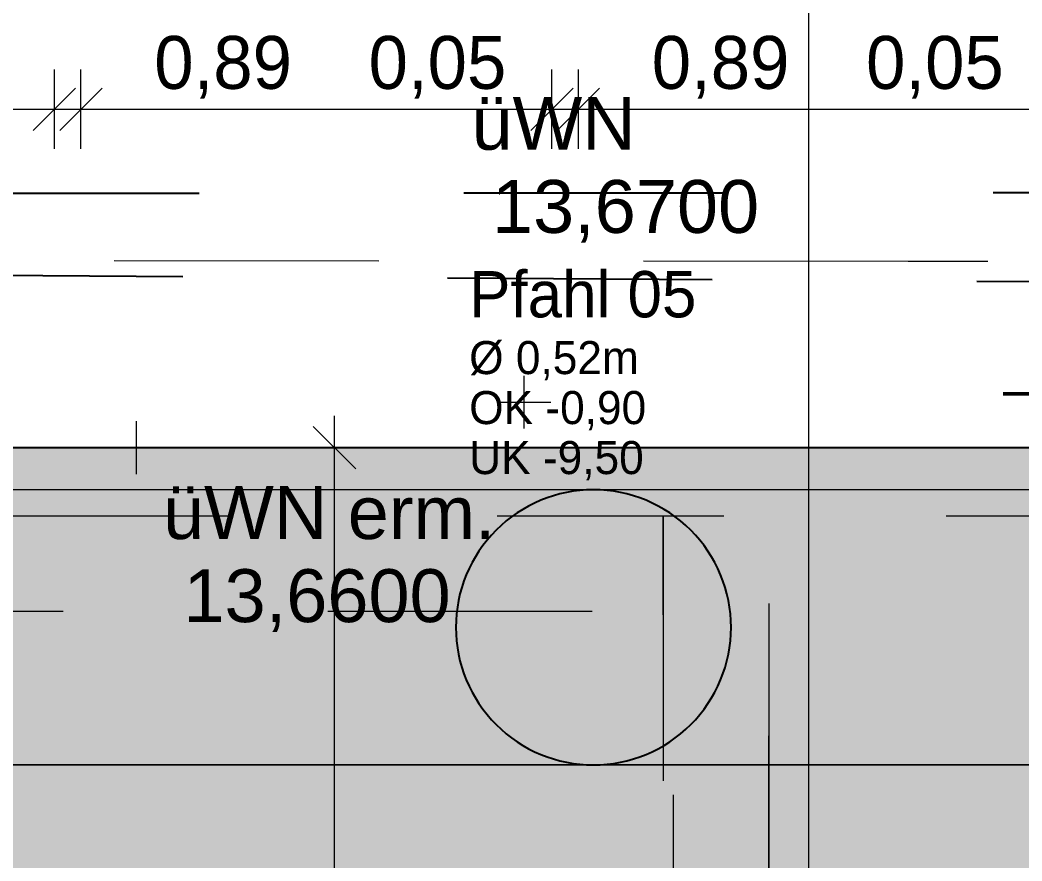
# Model space of a CAD drawing. Header units: metres. Extents: x -14 to 130, y -38 to 4.
# Drawn here: x 7.51 to 9.403, y -0.782 to 0.808 of the extents above; entities that cross this region are included whole.
import ezdxf

# ---------------------------------------------------------------- set-up
doc = ezdxf.new("R2010")
doc.units = ezdxf.units.M
doc.header["$MEASUREMENT"] = 0
doc.linetypes.add('Untersicht', pattern=[0.001, 0.0005, -0.0005])
for name, color, linetype in [('-1._KG PP_3_111 Bohrpfahl - ReGeBe', 7, 'Continuous'), ('-1._KG PP_3_111 Wand Aussen - Bohrpfahlwand 80', 7, 'Continuous'), ('-1._KG PP_3_210 Decke', 7, 'Continuous'), ('-1._KG PP_3_220 Bodenaufbau', 7, 'Continuous'), ('-1._KG PP_3_910 Allgemein Lageplan Höhen', 7, 'Continuous'), ('-1._KG PP_3_950 Polierplan Bemaßung', 7, 'Continuous'), ('-1._KG PP_3_Bemaßen_Sperrmaß 2D', 7, 'Continuous'), ('-1._KG PP_3_Fernmeldewesen_Fernmeldekabel', 7, 'Continuous'), ('-1._KG PP_3_Gelände_Beschriftung Gelände', 7, 'Continuous'), ('-1._KG PP_3_Gelände_Geländepunkt', 7, 'Continuous'), ('-1._KG PP_3_Kataster Grenzen_Grundstücksgrenze', 7, 'Continuous'), ('-1._KG PP_3_Kataster Grenzpunkte_Grenzpunkt (GP) Hausecke_Kennzeichen', 7, 'Continuous'), ('-1._KG PP_3_Neubau_840 Baulinien', 7, 'Continuous'), ('-1._KG PP_3_Strom_Stromkabel', 7, 'Continuous')]:
    doc.layers.add(name, color=color, linetype=linetype)
doc.styles.add('ERSTELLTER_STIL_1', font='arial.ttf')
doc.styles.add('ERSTELLTER_STIL_5', font='')
doc.styles.get('ERSTELLTER_STIL_5').set_extended_font_data('Eurostile')
doc.linetypes.add('GAS', pattern='A,0,[1,415_260415_PP_VA_1_2 -1 KG1.Shx,S=0.186508,R=0,X=0,Y=0],-26.5,0', length=26.5)
doc.linetypes.add('Grenze Grundstück', pattern='A,0,[2,415_260415_PP_VA_1_2 -1 KG1.Shx,S=0.00031746,R=0,X=0,Y=0],-0.04,0', length=0.04)

msp = doc.modelspace()

# ---------------------------------------------------------------- hatches: boundary and pattern name
at = {"layer": '-1._KG PP_3_111 Bohrpfahl - ReGeBe', "linetype": 'Continuous', "lineweight": 13, "true_color": 0x3f7f02}
msp.add_hatch(color=76, dxfattribs=at).paths.add_polyline_path([(8.3335, -0.3399, 0.414214), (8.5935, -0.5999, 0.414214), (8.8535, -0.3399, 0.414214), (8.5935, -0.0799, 0.414214)])
at = {"layer": '-1._KG PP_3_111 Wand Aussen - Bohrpfahlwand 80', "linetype": 'Continuous', "lineweight": 13, "true_color": 0xaa6446}
msp.add_hatch(color=25, dxfattribs=at).paths.add_polyline_path([(1.0654, 0), (1.0654, -0.08), (1.3934, -0.08), (3.1933, -0.08), (4.9932, -0.08), (4.9938, -0.08), (6.793, -0.08), (6.794, -0.08), (8.5929, -0.08), (8.5935, -0.0799), (8.5941, -0.08), (10.3928, -0.08), (10.3935, -0.0799), (10.3942, -0.08), (12.1927, -0.08), (12.1935, -0.0799), (12.1943, -0.08), (13.9925, -0.08), (13.9935, -0.0799), (13.9945, -0.08), (15.505, -0.08), (15.505, 0)])
at = {"layer": '-1._KG PP_3_111 Wand Aussen - Bohrpfahlwand 80', "linetype": 'Continuous', "lineweight": 13, "true_color": 0x3f7f02}
for points in [[(1.0654, -0.08), (1.0654, -0.6), (15.505, -0.6), (15.505, -0.08), (13.9945, -0.08), (14.0608, -0.0887), (14.1235, -0.1147), (14.1773, -0.156), (14.2187, -0.2099), (14.2446, -0.2726), (14.2535, -0.3399), (14.2446, -0.4072), (14.2187, -0.4699), (14.1773, -0.5237), (14.1235, -0.565), (14.0608, -0.591), (13.9935, -0.5999), (13.9262, -0.591), (13.8635, -0.565), (13.8096, -0.5237), (13.7683, -0.4699), (13.7424, -0.4072), (13.7335, -0.3399), (13.7424, -0.2726), (13.7683, -0.2099), (13.8096, -0.156), (13.8635, -0.1147), (13.9262, -0.0887), (13.9925, -0.08), (12.1943, -0.08), (12.2608, -0.0887), (12.3235, -0.1147), (12.3773, -0.156), (12.4187, -0.2099), (12.4446, -0.2726), (12.4535, -0.3399), (12.4446, -0.4072), (12.4187, -0.4699), (12.3773, -0.5237), (12.3235, -0.5651), (12.2608, -0.591), (12.1935, -0.5999), (12.1262, -0.591), (12.0635, -0.5651), (12.0096, -0.5237), (11.9683, -0.4699), (11.9424, -0.4072), (11.9335, -0.3399), (11.9424, -0.2726), (11.9683, -0.2099), (12.0096, -0.156), (12.0635, -0.1147), (12.1262, -0.0887), (12.1927, -0.08), (10.3942, -0.08), (10.4608, -0.0888), (10.5235, -0.1147), (10.5773, -0.1561), (10.6187, -0.2099), (10.6446, -0.2726), (10.6535, -0.3399), (10.6446, -0.4072), (10.6187, -0.4699), (10.5773, -0.5238), (10.5235, -0.5651), (10.4608, -0.591), (10.3935, -0.5999), (10.3262, -0.591), (10.2635, -0.5651), (10.2096, -0.5238), (10.1683, -0.4699), (10.1424, -0.4072), (10.1335, -0.3399), (10.1424, -0.2726), (10.1683, -0.2099), (10.2096, -0.1561), (10.2635, -0.1147), (10.3262, -0.0888), (10.3928, -0.08), (8.5941, -0.08), (8.6608, -0.0888), (8.7235, -0.1148), (8.7773, -0.1561), (8.8187, -0.2099), (8.8446, -0.2726), (8.8535, -0.3399), (8.8446, -0.4072), (8.8187, -0.4699), (8.7773, -0.5238), (8.7235, -0.5651), (8.6608, -0.5911), (8.5935, -0.5999), (8.5262, -0.5911), (8.4635, -0.5651), (8.4096, -0.5238), (8.3683, -0.4699), (8.3424, -0.4072), (8.3335, -0.3399), (8.3424, -0.2726), (8.3683, -0.2099), (8.4096, -0.1561), (8.4635, -0.1148), (8.5262, -0.0888), (8.5929, -0.08), (6.794, -0.08), (6.8608, -0.0888), (6.9235, -0.1148), (6.9773, -0.1561), (7.0187, -0.2099), (7.0446, -0.2726), (7.0535, -0.3399), (7.0446, -0.4072), (7.0187, -0.4699), (6.9773, -0.5238), (6.9235, -0.5651), (6.8608, -0.5911), (6.7935, -0.5999), (6.7262, -0.5911), (6.6635, -0.5651), (6.6096, -0.5238), (6.5683, -0.4699), (6.5424, -0.4072), (6.5335, -0.3399), (6.5424, -0.2726), (6.5683, -0.2099), (6.6096, -0.1561), (6.6635, -0.1148), (6.7262, -0.0888), (6.793, -0.08), (4.9938, -0.08), (5.0608, -0.0888), (5.1235, -0.1148), (5.1773, -0.1561), (5.2187, -0.21), (5.2446, -0.2727), (5.2535, -0.34), (5.2446, -0.4072), (5.2187, -0.47), (5.1773, -0.5238), (5.1235, -0.5651), (5.0608, -0.5911), (4.9935, -0.6), (4.9262, -0.5911), (4.8635, -0.5651), (4.8096, -0.5238), (4.7683, -0.47), (4.7424, -0.4072), (4.7335, -0.34), (4.7424, -0.2727), (4.7683, -0.21), (4.8096, -0.1561), (4.8635, -0.1148), (4.9262, -0.0888), (4.9932, -0.08), (3.1937, -0.08), (3.2608, -0.0888), (3.3235, -0.1148), (3.3773, -0.1561), (3.4187, -0.21), (3.4446, -0.2727), (3.4535, -0.34), (3.4446, -0.4073), (3.4187, -0.47), (3.3773, -0.5238), (3.3235, -0.5651), (3.2608, -0.5911), (3.1935, -0.6), (3.1262, -0.5911), (3.0635, -0.5651), (3.0096, -0.5238), (2.9683, -0.47), (2.9424, -0.4073), (2.9335, -0.34), (2.9424, -0.2727), (2.9683, -0.21), (3.0096, -0.1561), (3.0635, -0.1148), (3.1262, -0.0888), (3.1933, -0.08), (1.3936, -0.08), (1.4608, -0.0888), (1.5235, -0.1148), (1.5773, -0.1561), (1.6187, -0.21), (1.6446, -0.2727), (1.6535, -0.34), (1.6446, -0.4073), (1.6187, -0.47), (1.5773, -0.5238), (1.5235, -0.5652), (1.4608, -0.5911), (1.3935, -0.6), (1.3262, -0.5911), (1.2635, -0.5652), (1.2096, -0.5238), (1.1683, -0.47), (1.1424, -0.4073), (1.1335, -0.34), (1.1424, -0.2727), (1.1683, -0.21), (1.2096, -0.1561), (1.2635, -0.1148), (1.3262, -0.0888), (1.3934, -0.08)], [(15.505, -0.6), (1.0654, -0.6), (1.0654, -0.8), (15.505, -0.8)]]:
    msp.add_hatch(color=76, dxfattribs=at).paths.add_polyline_path(points)
at = {"layer": '-1._KG PP_3_210 Decke', "linetype": 'Continuous', "lineweight": 0, "true_color": 0x060c00}
msp.add_hatch(color=98, dxfattribs=at).paths.add_polyline_path([(8.725, -0.13), (8.725, -3.845), (8.925, -3.845), (8.925, -0.13)])
at = {"layer": '-1._KG PP_3_Gelände_Beschriftung Gelände', "linetype": 'Continuous', "lineweight": 0, "true_color": 0x060c00}
h = msp.add_hatch(color=98, dxfattribs=at)
h.paths.add_polyline_path([(0.6022, -0.6), (0.6319, -8.705), (5.625, -8.705), (5.625, -3.705), (8.725, -3.705), (8.725, -5.925), (8.925, -5.925), (8.925, -5.905), (9.105, -5.905), (9.105, -4.225), (10.725, -4.225), (10.725, -5.905), (10.905, -5.905), (10.905, -6.225), (12.425, -6.225), (12.425, -9.355), (15.32, -9.355), (15.32, -8.955), (18.3552, -8.955), (18.383, -0.6)])
h.paths.add_polyline_path([(1.4029, -0.8), (1.4029, -1.4), (0.8029, -1.4), (0.8029, -0.8)], flags=0)
h.paths.add_polyline_path([(17.5774, -2.893), (17.5774, -2.293), (18.1774, -2.293), (18.1774, -2.893)], flags=0)

# ---------------------------------------------------------------- linework, layer by layer
at = {"layer": '-1._KG PP_3_111 Bohrpfahl - ReGeBe', "color": 7, "linetype": 'Continuous', "lineweight": 25, "ltscale": 1000, "flags": 128}
msp.add_lwpolyline([(8.3335, -0.3399, 0.414214), (8.5935, -0.5999, 0.414214), (8.8535, -0.3399, 0.414214), (8.5935, -0.0799, 0.414214)], format="xyb", close=True, dxfattribs=at)
at = {"layer": '-1._KG PP_3_111 Wand Aussen - Bohrpfahlwand 80', "color": 7, "linetype": 'Continuous', "lineweight": 13, "ltscale": 1000}
for p, q in [((8.5929, -0.08), (6.794, -0.08)), ((10.3928, -0.08), (8.5941, -0.08))]:
    msp.add_line(p, q, dxfattribs=at)
at = {"layer": '-1._KG PP_3_111 Wand Aussen - Bohrpfahlwand 80', "color": 7, "linetype": 'Continuous', "lineweight": 18, "ltscale": 1000}
msp.add_line((1.0654, -0.6), (15.505, -0.6), dxfattribs=at)
at = {"layer": '-1._KG PP_3_111 Wand Aussen - Bohrpfahlwand 80', "color": 7, "linetype": 'Continuous', "lineweight": 13, "ltscale": 1000, "flags": 128}
msp.add_lwpolyline([(15.505, 0), (1.0654, 0)], dxfattribs=at)
at = {"layer": '-1._KG PP_3_210 Decke', "color": 7, "linetype": 'Untersicht', "lineweight": 13, "ltscale": 1000, "true_color": 0xf4f4f4, "flags": 128}
msp.add_lwpolyline([(0.1437, -3.735), (5.425, -3.735), (5.425, -3.505), (8.725, -3.505), (8.725, -0.13), (6.02, -0.13), (6.02, -0.53), (0.1319, -0.53)], close=True, dxfattribs=at)
for points in [[(8.725, -0.13), (8.725, -3.505)], [(8.725, -3.845), (8.925, -3.845), (8.925, -0.13), (8.725, -0.13)], [(12.76, -0.13), (8.925, -0.13), (8.925, -4.045), (10.905, -4.045), (10.905, -6.045), (15.32, -6.045), (15.32, -3.11)]]:
    msp.add_lwpolyline(points, dxfattribs=at)
at = {"layer": '-1._KG PP_3_220 Bodenaufbau', "color": 7, "linetype": 'Untersicht', "lineweight": 13, "ltscale": 1000, "true_color": 0xf4f4f4, "flags": 128}
msp.add_lwpolyline([(0.3237, -3.735), (8.745, -3.735), (8.745, -0.31), (6.2, -0.31), (6.2, -0.71), (0.3126, -0.71)], close=True, dxfattribs=at)
at = {"layer": '-1._KG PP_3_910 Allgemein Lageplan Höhen', "color": 7, "linetype": 'Continuous', "lineweight": 13, "ltscale": 1000}
for p, q in [((8.4629, 0.0358), (8.4629, 0.1358)), ((8.4129, 0.0858), (8.5129, 0.0858))]:
    msp.add_line(p, q, dxfattribs=at)
at = {"layer": '-1._KG PP_3_910 Allgemein Lageplan Höhen', "color": 190, "linetype": 'Continuous', "lineweight": 0, "ltscale": 1000, "true_color": 0x9900ff}
for p, q in [((7.73, -0.05), (7.73, 0.05)), ((7.68, 0), (7.78, 0))]:
    msp.add_line(p, q, dxfattribs=at)
at = {"layer": '-1._KG PP_3_Bemaßen_Sperrmaß 2D', "color": 5, "linetype": 'GAS', "lineweight": 0, "ltscale": 1000}
for p, q in [((9, 3), (9, -36)), ((-1.5, 0), (21, 0))]:
    msp.add_line(p, q, dxfattribs=at)
at = {"layer": '-1._KG PP_3_Fernmeldewesen_Fernmeldekabel', "color": 7, "linetype": 'Untersicht', "lineweight": 25, "ltscale": 1000}
for p, q in [((22.8486, 0.4898), (-0.2913, 0.4754)), ((13.8176, 0.2868), (-0.0132, 0.3703))]:
    msp.add_line(p, q, dxfattribs=at)
at = {"layer": '-1._KG PP_3_Gelände_Beschriftung Gelände', "color": 7, "linetype": 'Continuous', "lineweight": 13, "ltscale": 1000, "true_color": 0xf4f4f4, "flags": 128}
msp.add_lwpolyline([(0.6022, -0.6), (0.6319, -8.705), (5.625, -8.705), (5.625, -3.705), (8.725, -3.705), (8.725, -5.925), (8.925, -5.925), (8.925, -5.905), (9.105, -5.905), (9.105, -4.225), (10.725, -4.225), (10.725, -5.905), (10.905, -5.905), (10.905, -6.225), (12.425, -6.225), (12.425, -9.355), (15.32, -9.355), (15.32, -8.955), (18.3552, -8.955), (18.383, -0.6)], close=True, dxfattribs=at)
at = {"layer": '-1._KG PP_3_Gelände_Geländepunkt', "color": 7, "linetype": 'Continuous', "lineweight": 50, "ltscale": 1000}
msp.add_line((9.3675, 0.1018), (9.6475, 0.1005), dxfattribs=at)
at = {"layer": '-1._KG PP_3_Kataster Grenzen_Grundstücksgrenze', "color": 8, "linetype": 'Continuous', "lineweight": 13, "ltscale": 1000}
msp.add_line((0.12, 0), (14.91, -0.0004), dxfattribs=at)
at = {"layer": '-1._KG PP_3_Kataster Grenzpunkte_Grenzpunkt (GP) Hausecke_Kennzeichen', "color": 6, "linetype": 'Continuous', "lineweight": 13, "ltscale": 1000, "true_color": 0xfb02fe}
for p, q in [((7.575, 0.5645), (7.575, 0.7145)), ((7.625, 0.5645), (7.625, 0.7145)), ((8.515, 0.5645), (8.515, 0.7145)), ((8.565, 0.5645), (8.565, 0.7145)), ((7.615, 0.6795), (7.535, 0.5995)), ((7.665, 0.6795), (7.585, 0.5995)), ((8.555, 0.6795), (8.475, 0.5995)), ((8.605, 0.6795), (8.525, 0.5995)), ((6.685, 0.6395), (7.575, 0.6395)), ((7.575, 0.6395), (7.625, 0.6395)), ((7.625, 0.6395), (8.515, 0.6395)), ((8.515, 0.6395), (8.565, 0.6395)), ((8.565, 0.6395), (9.455, 0.6395))]:
    msp.add_line(p, q, dxfattribs=at)
at = {"layer": '-1._KG PP_3_Kataster Grenzpunkte_Grenzpunkt (GP) Hausecke_Kennzeichen', "color": 76, "linetype": 'Continuous', "lineweight": 13, "ltscale": 1000, "true_color": 0x3f7f02}
for p, q in [((8.1042, 0), (8.1042, 0.06)), ((8.1442, -0.04), (8.0642, 0.04)), ((8.1792, 0), (8.0292, 0)), ((8.1042, -34.025), (8.1042, 0))]:
    msp.add_line(p, q, dxfattribs=at)
at = {"layer": '-1._KG PP_3_Neubau_840 Baulinien', "color": 1, "linetype": 'Continuous', "lineweight": 25, "ltscale": 1000, "true_color": 0xfb0106, "flags": 128}
msp.add_lwpolyline([(-3.9335, 0.0223), (0, 0), (18.985, 0), (22.8486, -0.0032)], dxfattribs=at)
at = {"layer": '-1._KG PP_3_Neubau_840 Baulinien', "color": 76, "linetype": 'Grenze Grundstück', "lineweight": 13, "ltscale": 1000, "true_color": 0x3f7f02, "flags": 128}
msp.add_lwpolyline([(0, -0.0002), (18.985, -0.0012), (18.935, -15), (18.9, -21.365), (18.85, -31.325), (0.0665, -34.0269), (0.065, -21.365), (0.055, -15)], close=True, dxfattribs=at)
at = {"layer": '-1._KG PP_3_Strom_Stromkabel', "color": 7, "linetype": 'Untersicht', "lineweight": 13, "ltscale": 1000}
for p, q in [((9.188, 0.3517), (-1.8987, 0.3599)), ((15.339, 0.349), (9.188, 0.3517))]:
    msp.add_line(p, q, dxfattribs=at)

# ---------------------------------------------------------------- texts
at = {"layer": '-1._KG PP_3_910 Allgemein Lageplan Höhen', "color": 7, "linetype": 'Continuous', "lineweight": 13, "char_height": 0.1, "attachment_point": 1, "style": 'ERSTELLTER_STIL_1'}
for s, insert in [('\\A1;{\\pql;\\fArial|b0|i0|c0|p0;\\W1.000000;üWN}', (8.3629, 0.663)), ('\\A1;{\\pql;\\fArial|b0|i0|c0|p0;\\W1.000000; 13,6700}', (8.3629, 0.5058))]:
    msp.add_mtext(s, dxfattribs=dict(at, insert=insert))
at = {"layer": '-1._KG PP_3_910 Allgemein Lageplan Höhen', "color": 190, "linetype": 'Continuous', "lineweight": 0, "true_color": 0x9900ff, "char_height": 0.1, "attachment_point": 1, "style": 'ERSTELLTER_STIL_1'}
for s, insert in [('\\A1;{\\pql;\\fArial|b0|i0|c0|p0;\\W1.000000;üWN erm.}', (7.78, -0.0729)), ('\\A1;{\\pql;\\fArial|b0|i0|c0|p0;\\W1.000000; 13,6600}', (7.78, -0.23))]:
    msp.add_mtext(s, dxfattribs=dict(at, insert=insert))
at = {"layer": '-1._KG PP_3_950 Polierplan Bemaßung', "color": 6, "linetype": 'Continuous', "lineweight": 13, "true_color": 0xfb02fe, "char_height": 0.1, "width": 0.306373, "attachment_point": 7, "style": 'ERSTELLTER_STIL_5'}
for s, insert in [('\\A1;{\\pql;\\fEurostile|b0|i0|c0|p0;\\W1.000000;0,89}', (7.7636, 0.6595)), ('\\A1;{\\pql;\\fEurostile|b0|i0|c0|p0;\\W1.000000;0,05}', (8.1686, 0.6595)), ('\\A1;{\\pql;\\fEurostile|b0|i0|c0|p0;\\W1.000000;0,89}', (8.7036, 0.6595)), ('\\A1;{\\pql;\\fEurostile|b0|i0|c0|p0;\\W1.000000;0,05}', (9.1086, 0.6595))]:
    msp.add_mtext(s, dxfattribs=dict(at, insert=insert))
at = {"layer": '-1._KG PP_3_Kataster Grenzpunkte_Grenzpunkt (GP) Hausecke_Kennzeichen', "color": 7, "linetype": 'Continuous', "lineweight": 13, "insert": (8.3587, -0.0618), "char_height": 0.0875, "attachment_point": 7, "line_spacing_factor": 0.907049, "style": 'ERSTELLTER_STIL_5'}
msp.add_mtext('\\A1;{\\pql;\\fEurostile|b0|i0|c0|p0;\\W1.000000;Pfahl 05\\P\\pql;\\fEurostile|b0|i0|c0|p0;\\H0.714286x;\\W1.000000;Ø \\fEurostile|b0|i0|c0|p0;\\W1.000000;0,52\\fEurostile|b0|i0|c0|p0;\\W1.000000;m\\P\\pql;\\fEurostile|b0|i0|c0|p0;\\W1.000000;OK \\fEurostile|b0|i0|c0|p0;\\W1.000000;-0,90\\P\\pql;\\fEurostile|b0|i0|c0|p0;\\W1.000000;UK \\fEurostile|b0|i0|c0|p0;\\W1.000000;-9,50}', dxfattribs=at)

doc.saveas('drawing.dxf')
